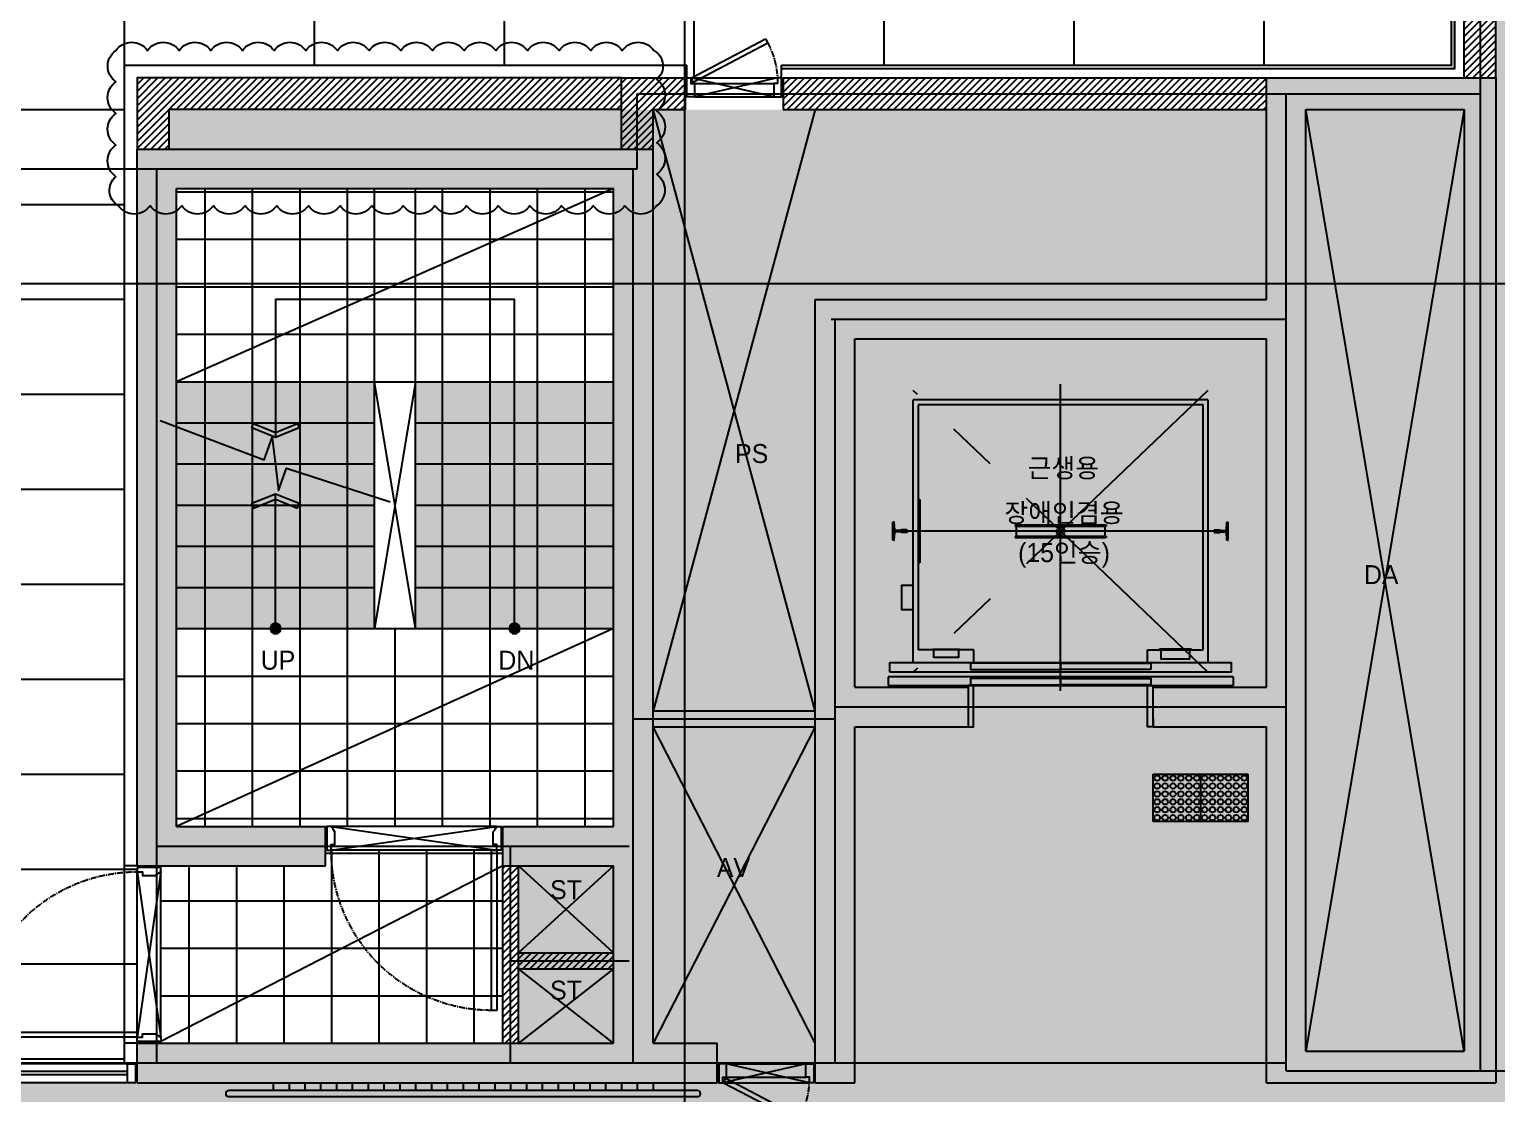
# Model space of a CAD drawing. Header units: millimetres. Extents: x -223175 to 287756, y -120611 to 352956.
# Drawn here: x 144884 to 154155, y 265913 to 272638 of the extents above; entities that cross this region are included whole.
import ezdxf
from ezdxf.enums import TextEntityAlignment as Align

# ---------------------------------------------------------------- set-up
doc = ezdxf.new("R2010")
doc.units = ezdxf.units.MM
doc.header["$LTSCALE"] = 50
for name, pattern in [('CENTER2', [1.125, 0.75, -0.125, 0.125, -0.125]), ('XREF 평면도$0$CEN', [62, 60, -1, 0, -1]), ('XREF 평면도$0$CENTER', [50.8, 31.75, -6.35, 6.35, -6.35]), ('XREF 평면도$0$HIDDEN2', [0.1875, 0.125, -0.0625])]:
    doc.linetypes.add(name, pattern=pattern)
for name, color, linetype in [('A-TEXT-1', 3, 'Continuous'), ('F-FIN', 5, 'Continuous'), ('I-CL-OPEN', 1, 'Continuous'), ('I-F-HAT', 8, 'Continuous'), ('I-F-WALL-조적', 3, 'Continuous'), ('I-FL-DOOR', 4, 'Continuous'), ('I-SOLID(제외영역)', 253, 'Continuous'), ('solid', 251, 'Continuous'), ('TILE', 8, 'Continuous'), ('XREF 평면도$0$00-DOOR', 4, 'Continuous'), ('XREF 평면도$0$A_GE_SYM', 7, 'Continuous'), ('XREF 평면도$0$BLK', 3, 'Continuous'), ('XREF 평면도$0$CEN', 1, 'XREF 평면도$0$CEN'), ('XREF 평면도$0$CENTER', 14, 'XREF 평면도$0$CENTER'), ('XREF 평면도$0$CON', 2, 'Continuous'), ('XREF 평면도$0$DIM', 7, 'Continuous'), ('XREF 평면도$0$DO', 4, 'Continuous'), ('XREF 평면도$0$ELEV', 7, 'Continuous'), ('XREF 평면도$0$F_HAT', 8, 'Continuous'), ('XREF 평면도$0$STAIR', 5, 'Continuous'), ('XREF 평면도$0$WID', 4, 'Continuous'), ('XREF 평면도$0$점자경고블럭', 7, 'Continuous'), ('XREF 평면도$0$점자블럭', 8, 'Continuous'), ('XREF 평면도$0$점자유도블럭', 7, 'Continuous'), ('XREF 평면도$0$타일', 8, 'Continuous'), ('XREF 평면도$0$화단', 7, 'Continuous')]:
    doc.layers.add(name, color=color, linetype=linetype)
doc.layers.add('DEFPOINT', color=98, linetype='Continuous', plot=False)
doc.styles.add('YE-TEXT', font='HY울릉도l.ttf')

# ---------------------------------------------------------------- blocks, each defined once
blk = doc.blocks.new('XREF 평면도$0$A$C4BD30638')
at = {"layer": 'I-CL-OPEN'}
blk.add_lwpolyline([(-50, 0), (-550, 0), (-27, 120), (-573, 120), (-50, 0)], dxfattribs=at)
at = {"layer": 'I-FL-DOOR', "color": 4, "linetype": 'Continuous'}
blk.add_lwpolyline([(-499, 365.8), (-512.8, 339.5), (-40.3, 91.8), (-30, 120)], close=True, dxfattribs=at)
at = {"layer": 'I-FL-DOOR', "color": 1, "linetype": 'CENTER2', "lineweight": -3}
blk.add_arc((-40.3, 91.8), 533.5, 152.33638, 176.97093, dxfattribs=at)
at = {"layer": 'XREF 평면도$0$DO', "color": 5}
for p, q in [((-30, 120), (-573, 120)), ((-50, 85), (-550, 85)), ((-50, 0), (-550, 0))]:
    blk.add_line(p, q, dxfattribs=at)
at = {"layer": 'XREF 평면도$0$DO'}
for points in [[(-550, 0), (-600, 0), (-600, 120), (-573, 120), (-573, 85), (-550, 85)], [(-50, 0), (0, 0), (0, 120), (-27, 120), (-27, 85), (-50, 85)]]:
    blk.add_lwpolyline(points, close=True, dxfattribs=at)
blk = doc.blocks.new('XREF 평면도$0$A$C293E65E8')
at = {"layer": 'I-CL-OPEN'}
blk.add_lwpolyline([(27, -150), (1073, -150), (27, 0), (1073, 0), (27, -150)], dxfattribs=at)
at = {"layer": 'I-FL-DOOR', "color": 4, "linetype": 'Continuous'}
blk.add_lwpolyline([(27, -1162.7), (60.3, -1162.7), (60.3, -150), (27, -150)], close=True, dxfattribs=at)
at = {"layer": 'I-FL-DOOR', "color": 1, "linetype": 'CENTER2', "lineweight": -3}
blk.add_arc((60.3, -150), 1012.7, 270, 0, dxfattribs=at)
at = {"layer": 'XREF 평면도$0$00-DOOR', "color": 5}
for p, q in [((27, 0), (1073, 0)), ((60.3, -150), (1073, -150))]:
    blk.add_line(p, q, dxfattribs=at)
at = {"layer": 'XREF 평면도$0$00-DOOR'}
for points in [[(0, -150), (27, -150), (27, -115), (50, -115), (50, -35), (38.5, -17.5), (27, 0), (0, 0)], [(1100, -150), (1073, -150), (1073, -115), (1050, -115), (1050, -35), (1061.5, -17.5), (1073, 0), (1100, 0)]]:
    blk.add_lwpolyline(points, close=True, dxfattribs=at)
blk = doc.blocks.new('XREF 평면도$0$RAIL18')
at = {"layer": 'XREF 평면도$0$ELEV'}
for p, q in [((-89, -57), (-89, 57)), ((-83.4, 57), (-89, 57)), ((-78.2, 8), (-80.9, 54.6)), ((-78.2, 8), (-74.9, 4.7)), ((-41.2, 4.7), (-74.9, 4.7)), ((-38, 8), (-41.2, 4.7)), ((-1, 8), (-38, 8)), ((0, 7), (-1, 8)), ((0, -7), (0, 7)), ((-83.4, -57), (-89, -57)), ((-80.9, -54.6), (-78.2, -8)), ((-78.2, -8), (-74.9, -4.7)), ((-41.2, -4.7), (-74.9, -4.7)), ((-38, -8), (-41.2, -4.7)), ((-1, -8), (-38, -8)), ((0, -7), (-1, -8))]:
    blk.add_line(p, q, dxfattribs=at)
for centre, start, end in [((-83.4, 54.5), 3.40934, 90), ((-83.4, -54.5), 270, 356.59066)]:
    blk.add_arc(centre, 2.5, start, end, dxfattribs=at)
blk = doc.blocks.new('XREF 평면도$0$Ev-1층')
for p, q in [((912696.3, 222626.1), (912696.3, 220764.1)), ((912727.3, 222595.1), (912727.3, 220795.1))]:
    blk.add_line(p, q)
at = {"layer": 'XREF 평면도$0$ELEV'}
for p, q in [((914356.3, 220615.1), (914356.3, 222775.1)), ((914416.3, 222775.1), (914356.3, 222775.1)), ((914416.3, 222775.1), (914416.3, 220615.1)), ((912696.3, 222626.1), (914356.3, 222626.1)), ((913486.3, 221407.1), (913486.3, 221983.1)), ((913486.3, 221983.1), (913494.3, 221983.1)), ((913494.3, 221407.1), (913494.3, 221983.1)), ((913494.3, 221975.1), (913558.3, 221975.1)), ((913558.3, 221407.1), (913558.3, 221983.1)), ((913558.3, 221983.1), (913566.3, 221983.1)), ((913566.3, 221407.1), (913566.3, 221983.1)), ((913486.3, 221407.1), (913494.3, 221407.1)), ((913494.3, 221415.1), (913558.3, 221415.1)), ((913558.3, 221407.1), (913566.3, 221407.1)), ((914356.3, 220764.1), (912696.3, 220764.1)), ((913326.3, 220806), (913726.3, 220806)), ((913326.3, 220796), (913326.3, 220806)), ((913726.3, 220806), (913726.3, 220796)), ((914416.3, 220615.1), (914356.3, 220615.1))]:
    blk.add_line(p, q, dxfattribs=at)
at = {"layer": 'XREF 평면도$0$ELEV', "color": 7}
for p, q in [((914446.3, 222785.1), (914446.3, 220605.1)), ((914446.3, 222785.1), (914501.3, 222785.1)), ((914501.3, 220605.1), (914501.3, 222785.1)), ((914276.3, 222595.1), (912727.3, 222595.1)), ((914276.3, 222245.1), (914276.3, 222595.1)), ((914356.3, 222245.1), (914276.3, 222245.1)), ((914276.3, 221145.1), (914356.3, 221145.1)), ((914276.3, 221145.1), (914276.3, 220795.1)), ((912727.3, 220795.1), (914276.3, 220795.1)), ((914446.3, 220605.1), (914501.3, 220605.1))]:
    blk.add_line(p, q, dxfattribs=at)
at = {"layer": 'XREF 평면도$0$ELEV', "color": 1}
for p, q in [((913526.3, 222754.1), (913526.3, 220636.1)), ((914535.3, 221695.1), (912596.3, 221695.1))]:
    blk.add_line(p, q, dxfattribs=at)
at = {"layer": 'XREF 평면도$0$ELEV', "color": 11, "linetype": 'XREF 평면도$0$CENTER'}
for p, q in [((914416.3, 222626.1), (912636.3, 220764.1)), ((912636.3, 222626.1), (914416.3, 220764.1))]:
    blk.add_line(p, q, dxfattribs=at)
at = {"layer": 'XREF 평면도$0$ELEV'}
for points in [[(914276.3, 222520.1), (914271.3, 222520.1), (914271.3, 222320.1), (914276.3, 222320.1)], [(914276.3, 222327.6), (914333.3, 222327.5), (914333.3, 222512.5), (914276.3, 222512.6)], [(914276.3, 220890.1), (914271.3, 220890.1), (914271.3, 221055.1), (914276.3, 221055.1)], [(914276.3, 221050.1), (914324.3, 221050.1), (914324.3, 220895.1), (914276.3, 220895.1)]]:
    blk.add_lwpolyline(points, dxfattribs=at)
for points in [[(914400.3, 222265.1), (914400.3, 221696.1), (914360.3, 221696.1), (914360.3, 222265.1)], [(914400.3, 221125.1), (914400.3, 221694.1), (914360.3, 221694.1), (914360.3, 221125.1)], [(913870.1, 220764.1), (913870.1, 220689.1), (914020.1, 220689.1), (914020.1, 220764.1)]]:
    blk.add_lwpolyline(points, close=True, dxfattribs=at)
at = {"layer": 'XREF 평면도$0$ELEV', "color": 7}
for points in [[(914497.3, 222265.1), (914497.3, 221696.1), (914457.3, 221696.1), (914457.3, 222265.1)], [(914497.3, 221125.1), (914497.3, 221694.1), (914457.3, 221694.1), (914457.3, 221125.1)]]:
    blk.add_lwpolyline(points, close=True, dxfattribs=at)
for points in [[(914711.3, 222280.1), (914761.3, 222280.1), (914761.3, 222245.1), (914501.3, 222245.1), (914501.3, 222280.1), (914511.3, 222280.1)], [(914711.3, 221110.1), (914761.3, 221110.1), (914761.3, 221145.1), (914501.3, 221145.1), (914501.3, 221110.1), (914511.3, 221110.1)]]:
    blk.add_lwpolyline(points, dxfattribs=at)
at = {"layer": 'XREF 평면도$0$ELEV', "color": 1, "linetype": 'XREF 평면도$0$HIDDEN2'}
blk.add_circle((913526.3, 221695.1), 25, dxfattribs=at)
at = {"layer": 'XREF 평면도$0$DIM', "xscale": -1, "rotation": 90}
blk.add_blockref('XREF 평면도$0$RAIL18', (913526.3, 222665.1), dxfattribs=at)
at = {"layer": 'XREF 평면도$0$DIM', "rotation": 90.00000000000001}
blk.add_blockref('XREF 평면도$0$RAIL18', (913526.3, 220725.1), dxfattribs=at)
blk = doc.blocks.new('XREF 평면도$0$A$C19973816')
at = {"layer": 'XREF 평면도$0$점자경고블럭', "color": 12}
for p, q in [((0, 300), (0, 0)), ((0, 300), (300, 300)), ((300, 300), (300, 0)), ((300, 0), (0, 0))]:
    blk.add_line(p, q, dxfattribs=at)
at = {"layer": 'XREF 평면도$0$점자경고블럭', "color": 253}
for centre in [(25, 275), (75, 275), (125, 275), (175, 275), (225, 275), (275, 275), (25, 225), (25, 175), (75, 225), (75, 175), (125, 225), (125, 175), (175, 225), (175, 175), (225, 225), (225, 175), (275, 225), (275, 175), (25, 125), (75, 125), (125, 125), (175, 125), (225, 125), (275, 125), (25, 75), (25, 25), (75, 75), (75, 25), (125, 75), (125, 25), (175, 75), (175, 25), (225, 75), (225, 25), (275, 75), (275, 25)]:
    blk.add_circle(centre, 17.5, dxfattribs=at)
blk = doc.blocks.new('XREF 평면도$0$장애인점자블럭')
at = {"layer": 'XREF 평면도$0$점자유도블럭', "xscale": -1, "rotation": 180}
blk.add_blockref('XREF 평면도$0$A$C19973816', (0, 0), dxfattribs=at)
blk = doc.blocks.new('지상1층 계단2')
at = {"layer": 'XREF 평면도$0$A_GE_SYM'}
for points in [[(146439.9, 268885, 1), (146439.9, 268818.4, 1)], [(147949.9, 268885, -1), (147949.9, 268818.4, -1)]]:
    blk.add_hatch(color=7, dxfattribs=at).paths.add_polyline_path(points)
at = {"color": 7}
for p, q in [((147064.9, 268851.7), (147064.9, 271631.7)), ((147324.9, 268851.7), (147324.9, 271631.7)), ((145814.9, 270411.7), (148574.9, 270411.7)), ((145814.9, 270151.7), (147064.9, 270151.7)), ((147324.9, 270151.7), (148574.9, 270151.7)), ((145814.9, 269891.7), (147064.9, 269891.7)), ((147324.9, 269891.7), (148574.9, 269891.7)), ((146439.9, 268851.7), (146439.9, 269701.3)), ((145814.9, 269631.7), (147064.9, 269631.7)), ((147324.9, 269631.7), (148574.9, 269631.7)), ((145814.9, 269371.7), (147064.9, 269371.7)), ((147324.9, 269371.7), (148574.9, 269371.7)), ((145814.9, 269111.7), (147064.9, 269111.7)), ((147324.9, 269111.7), (148574.9, 269111.7)), ((145814.9, 268851.7), (148574.9, 268851.7))]:
    blk.add_line(p, q, dxfattribs=at)
blk.add_lwpolyline([(147949.9, 268851.7), (147949.9, 270931.7), (146439.9, 270931.7), (146439.9, 270059.4)], dxfattribs=at)
at = {"layer": 'XREF 평면도$0$A_GE_SYM', "color": 7}
blk.add_lwpolyline([(145709.9, 270166.4), (146368.1, 269917.3), (146419.4, 270058.3), (146457.8, 269725.1), (146509.1, 269866), (147164.9, 269651.9)], dxfattribs=at)
for points in [[(146578.8, 270147.2), (146589.9, 270119.4), (146439.9, 270059.4), (146289.9, 270119.4), (146301.1, 270147.2), (146439.9, 270091.7), (146578.8, 270147.2)], [(146578.8, 269613.5), (146589.9, 269641.3), (146439.9, 269701.3), (146289.9, 269641.3), (146301.1, 269613.5), (146439.9, 269669), (146578.8, 269613.5)]]:
    blk.add_lwpolyline(points, close=True, dxfattribs=at)
for centre, start, end in [((146439.9, 268851.7), 90, 270), ((146439.9, 268851.7), 270, 90), ((147949.9, 268851.7), 90, 270), ((147949.9, 268851.7), 270, 90)]:
    blk.add_arc(centre, 33.3, start, end, dxfattribs=at)
at = {"layer": 'XREF 평면도$0$CEN', "color": 1, "ltscale": 100}
for p, q in [((147324.9, 270411.7), (147064.9, 268851.7)), ((147324.9, 268851.7), (147064.9, 270411.7))]:
    blk.add_line(p, q, dxfattribs=at)
at = {"layer": 'A-TEXT-1', "style": 'YE-TEXT'}
for s, p in [('UP', (146564.6, 268592)), ('DN', (148074.6, 268592))]:
    blk.add_text(s, height=120, dxfattribs=at).set_placement(p, align=Align.RIGHT)

msp = doc.modelspace()

# ---------------------------------------------------------------- hatches: boundary and pattern name
at = {"layer": 'F-FIN'}
h = msp.add_hatch(dxfattribs=at)
h.set_pattern_fill('ANSI36', color=8, scale=60, angle=270)
h.set_pattern_definition([(315, (0, 0), (14.58407736, -3.97747564), [18.75, -3.75, 0, -3.75])])
h.paths.add_polyline_path([(153889.9138, 272391.6924), (153889.9138, 274091.6924), (153869.9138, 274091.6924), (153869.9138, 272391.6924)])
at = {"layer": 'I-F-HAT'}
h = msp.add_hatch(dxfattribs=at)
h.set_pattern_fill('NET300-600', color=252, scale=2)
h.set_pattern_definition([(0, (145484.9, 275131.7), (0, 600), []), (90, (145484.9, 275131.7), (-1200, 7e-14), [])])
h.paths.add_polyline_path([(143604.9138, 284361.6924), (145494.9138, 284361.6924), (145494.9138, 284231.6924), (145564.9138, 284231.6924), (145564.9138, 283111.6924), (145484.9138, 283111.6924), (145484.9138, 277781.6924), (153869.9138, 277781.6924), (153869.9138, 276171.6924), (153859.9138, 276171.6924), (153859.9138, 276091.6924), (153979.9138, 276091.6924), (153979.9138, 276101.6924), (163624.9138, 276101.6924), (163624.9138, 274161.6924), (153979.9138, 274161.6924), (153979.9138, 274171.6924), (153859.9138, 274171.6924), (153859.9138, 274091.6924), (153869.9138, 274091.6924), (153869.9138, 272411.6924), (149647.4138, 272411.6924), (149647.4138, 272331.6924), (149027.4138, 272331.6924), (149027.4138, 272411.6924), (145484.9138, 272411.6924), (145484.9138, 267351.6924), (145564.9138, 267351.6924), (145564.9138, 266231.6924), (145484.9138, 266231.6924), (145484.9138, 266101.6924), (143604.9138, 266101.6924), (143604.9138, 266946.6924), (143614.9138, 266946.6924), (143614.9138, 266981.6924), (143264.9138, 266981.6924), (143264.9138, 268081.6924), (143614.9138, 268081.6924), (143614.9138, 268116.6924), (143604.9138, 268116.6924), (143604.9138, 269746.6924), (143614.9138, 269746.6924), (143614.9138, 269781.6924), (143264.9138, 269781.6924), (143264.9138, 270881.6924), (143614.9138, 270881.6924), (143614.9138, 270916.6924), (143604.9138, 270916.6924), (143604.9138, 271961.6924), (140624.9138, 271961.6924), (140624.9138, 272921.6924), (143604.9138, 272921.6924), (143604.9138, 274756.6924), (143614.9138, 274756.6924), (143614.9138, 274776.6924), (143214.9138, 274776.6924), (143214.9138, 274756.6924), (143294.9138, 274756.6924), (143294.9138, 273831.6924), (141304.9138, 273831.6924), (141304.9138, 277951.6924), (143294.9138, 277951.6924), (143294.9138, 277036.6924), (143214.9138, 277036.6924), (143214.9138, 277016.6924), (143614.9138, 277016.6924), (143614.9138, 277036.6924), (143604.9138, 277036.6924), (143604.9138, 279396.6924), (143614.9138, 279396.6924), (143614.9138, 279431.6924), (143264.9138, 279431.6924), (143264.9138, 280531.6924), (143614.9138, 280531.6924), (143614.9138, 280566.6924), (143604.9138, 280566.6924), (143604.9138, 281896.6924), (143614.9138, 281896.6924), (143614.9138, 281931.6924), (143264.9138, 281931.6924), (143264.9138, 283031.6924), (143614.9138, 283031.6924), (143614.9138, 283066.6924), (143604.9138, 283066.6924)])
at = {"layer": 'I-SOLID(제외영역)', "ltscale": 0.5}
h = msp.add_hatch(color=253, dxfattribs=at)
h.dxf.hatch_style = 1
h.paths.add_polyline_path([(107817.9932, 312724.6809), (107817.9932, 244617.0602), (184614.5896, 244617.0602), (184614.5896, 312724.6809)])
h.paths.add_polyline_path([(143274.9138, 271631.6924), (140474.9138, 271631.6924), (140474.9138, 278831.6924), (143274.9138, 278831.6924), (143274.9138, 284356.6924), (147974.9138, 284356.6924), (147974.9138, 283111.6924), (148824.9138, 283111.6924), (148824.9138, 278581.6924), (146104.9138, 278581.6924), (146104.9138, 278331.6924), (154149.9138, 278331.6924), (154149.9138, 276381.6924), (166174.9138, 276381.6924), (166174.9138, 273881.6924), (154149.9138, 273881.6924), (154149.9138, 272131.6924), (145764.9138, 272131.6924), (145764.9138, 271881.6924), (148624.9138, 271881.6924), (148574.9138, 271756.6924), (148574.9138, 267351.6924), (147974.9138, 267351.6924), (147974.9138, 266231.6924), (145564.9138, 266231.6924), (145564.9138, 265981.6924), (143274.9138, 265981.6924), (143274.9138, 266231.6924)], flags=16)
h.paths.add_polyline_path([(132374.9138, 271631.6924), (137044.9138, 271631.6924), (137044.9138, 270991.6924), (137274.9138, 270991.6924), (137274.9138, 269231.6924), (138074.9138, 269231.6924), (138074.9138, 265981.6924), (133724.9138, 265981.6924), (133724.9138, 269031.6924), (132374.9138, 269031.6924)], flags=16)
at = {"layer": 'solid', "ltscale": 0.05}
h = msp.add_hatch(color=256, dxfattribs=at)
h.dxf.hatch_style = 1
h.paths.add_polyline_path([(132574.9138, 271881.6924), (132574.9138, 270581.6924), (131774.9138, 270581.6924), (131774.9138, 271881.6924)])
h.paths.add_polyline_path([(132574.9138, 271631.6924), (132574.9138, 271881.6924), (138724.9138, 271881.6924), (138974.9138, 271881.6924), (138974.9138, 265981.6924), (138074.9138, 265981.6924), (138074.9138, 271631.6924)])
h.paths.add_polyline_path([(149849.9138, 265981.6924), (149849.9138, 270931.6924), (152699.9138, 270931.6924), (152699.9138, 272331.6924), (154149.9138, 272331.6924), (154149.9138, 265981.6924), (152699.9138, 265981.6924), (152699.9138, 270681.6924), (150099.9138, 270681.6924), (150099.9138, 268481.6924), (150814.9138, 268481.6924), (150814.9138, 268231.6924), (150099.9138, 268231.6924), (150099.9138, 265981.6924)])
h.paths.add_polyline_path([(145564.9138, 266231.6924), (145564.9138, 265981.6924), (149229.9138, 265981.6924), (149229.9138, 266231.6924), (148824.9138, 266231.6924), (148824.9138, 271881.6924), (145564.9138, 271881.6924), (145564.9138, 267351.6924), (146754.9138, 267351.6924), (146754.9138, 267601.6924), (145814.9138, 267601.6924), (145814.9138, 271631.6924), (148574.9138, 271631.6924), (148574.9138, 267601.6924), (147874.9138, 267601.6924), (147874.9138, 267351.6924), (148574.9138, 267351.6924), (148574.9138, 266231.6924)])
h.paths.add_polyline_path([(153949.9138, 276381.6924), (166174.9138, 276381.6924), (166174.9138, 276131.6924), (153949.9138, 276131.6924)])
h.paths.add_polyline_path([(166174.9138, 274131.6924), (153949.9138, 274131.6924), (153949.9138, 273881.6924), (166174.9138, 273881.6924)])
h.paths.add_polyline_path([(141074.9138, 271881.6924), (140474.9138, 271881.6924), (140474.9138, 270981.6924), (141074.9138, 270981.6924)])
h.paths.add_polyline_path([(141074.9138, 271881.6924), (143524.9138, 271881.6924), (143524.9138, 270916.6924), (143274.9138, 270916.6924), (143274.9138, 271631.6924), (141074.9138, 271631.6924), (141074.9138, 271881.6924)])
h.paths.add_polyline_path([(145564.9138, 284481.6924), (149027.4138, 284481.6924), (149027.4138, 284231.6924), (148824.9138, 284231.6924), (148824.9138, 278331.6924), (153949.9138, 278331.6924), (153949.9138, 279531.6924), (149849.9138, 279531.6924), (149849.9138, 284231.6924), (149647.4138, 284231.6924), (149647.4138, 284481.6924), (150099.9138, 284481.6924), (150099.9138, 282231.6924), (150814.9138, 282231.6924), (150814.9138, 281981.6924), (150099.9138, 281981.6924), (150099.9138, 279781.6924), (152699.9138, 279781.6924), (152699.9138, 281981.6924), (151984.9138, 281981.6924), (151984.9138, 282231.6924), (152699.9138, 282231.6924), (152699.9138, 283061.6924), (152949.9138, 283061.6924), (152949.9138, 279781.6924), (153949.9138, 279781.6924), (153949.9138, 284281.6924), (152699.9138, 284281.6924), (152699.9138, 284481.6924), (154149.9138, 284481.6924), (154149.9138, 278131.6924), (148574.9138, 278131.6924), (148574.9138, 278581.6924), (145564.9138, 278581.6924), (145564.9138, 283111.6924), (146754.9138, 283111.6924), (146754.9138, 282861.6924), (145814.9138, 282861.6924), (145814.9138, 278831.6924), (148574.9138, 278831.6924), (148574.9138, 282861.6924), (147874.9138, 282861.6924), (147874.9138, 283111.6924), (148574.9138, 283111.6924), (148574.9138, 284231.6924), (145564.9138, 284231.6924)])
h.paths.add_polyline_path([(141074.9138, 270981.6924), (141074.9138, 266231.6924), (143274.9138, 266231.6924), (143274.9138, 266946.6924), (143524.9138, 266946.6924), (143524.9138, 265981.6924), (140824.9138, 265981.6924), (140824.9138, 270981.6924)])
h.paths.add_polyline_path([(141074.9138, 278581.6924), (141074.9138, 278831.6924), (143274.9138, 278831.6924), (143274.9138, 279396.6924), (143524.9138, 279396.6924), (143524.9138, 277921.6924), (143324.9138, 277921.6924), (143324.9138, 278581.6924), (140674.9138, 278581.6924), (140674.9138, 273201.6924), (143324.9138, 273201.6924), (143324.9138, 273804.4424), (143524.9138, 273804.4424), (143524.9138, 273001.6924), (140474.9138, 273001.6924), (140474.9138, 278581.6924)])
h.paths.add_polyline_path([(143524.9138, 269746.6924), (143274.9138, 269746.6924), (143274.9138, 268116.6924), (143524.9138, 268116.6924)])
h.paths.add_polyline_path([(143524.9138, 281896.6924), (143274.9138, 281896.6924), (143274.9138, 280566.6924), (143524.9138, 280566.6924)])
h.paths.add_polyline_path([(140824.9138, 284481.6924), (141074.9138, 284481.6924), (141074.9138, 283881.6924), (143274.9138, 283881.6924), (143274.9138, 284481.6924), (143524.9138, 284481.6924), (143524.9138, 283066.6924), (143274.9138, 283066.6924), (143274.9138, 283631.6924), (141074.9138, 283631.6924), (141074.9138, 279481.6924), (140824.9138, 279481.6924)])
h.paths.add_polyline_path([(138974.9138, 284481.6924), (138724.9138, 284481.6924), (138724.9138, 271881.6924), (138974.9138, 271881.6924)])
h.paths.add_polyline_path([(141074.9138, 279481.6924), (140474.9138, 279481.6924), (140474.9138, 278581.6924), (141074.9138, 278581.6924)])
h.paths.add_polyline_path([(153949.9138, 272131.6924), (152949.9138, 272131.6924), (152949.9138, 266181.6924), (153949.9138, 266181.6924)], flags=16)
h.paths.add_polyline_path([(138774.9138, 271631.6924), (138274.9138, 271631.6924), (138274.9138, 266181.6924), (138774.9138, 266181.6924)], flags=16)
h = msp.add_hatch(dxfattribs=at)
h.set_pattern_fill('ANSI31', color=256, scale=10)
h.set_pattern_definition([(45, (-830368.875, 110505.83), (-22.4506403, 22.4506403), [])])
h.paths.add_polyline_path([(132374.9138, 270581.6924), (132574.9138, 270581.6924), (132574.9138, 270471.6924), (133174.9138, 270471.6924), (133174.9138, 270381.6924), (132574.9138, 270381.6924), (132574.9138, 265981.6924), (132374.9138, 265981.6924)])
h.paths.add_polyline_path([(133724.9138, 267711.6924), (133924.9138, 267711.6924), (133924.9138, 266181.6924), (138074.9138, 266181.6924), (138074.9138, 265981.6924), (133724.9138, 265981.6924)])
h.paths.add_polyline_path([(137274.9138, 270991.6924), (137274.9138, 269231.6924), (138074.9138, 269231.6924), (138074.9138, 269031.6924), (133924.9138, 269031.6924), (133924.9138, 268731.6924), (133724.9138, 268731.6924), (133724.9138, 269231.6924), (137074.9138, 269231.6924), (137074.9138, 270991.6924)])
h.paths.add_polyline_path([(148574.9138, 278331.6924), (146104.9138, 278331.6924), (146104.9138, 278581.6924), (145904.9138, 278581.6924), (145904.9138, 278131.6924), (148574.9138, 278131.6924)])
h.paths.add_polyline_path([(154149.9138, 278131.6924), (153949.9138, 278131.6924), (153949.9138, 276381.6924), (154149.9138, 276381.6924)])
h.paths.add_polyline_path([(152699.9138, 272331.6924), (149647.4138, 272331.6924), (149647.4138, 272131.6924), (152699.9138, 272131.6924)])
h.paths.add_polyline_path([(148624.9138, 272131.6924), (148624.9138, 272331.6924), (145564.9138, 272331.6924), (145564.9138, 271881.6924), (145764.9138, 271881.6924), (145764.9138, 272131.6924)])
h.paths.add_polyline_path([(154149.9138, 273881.6924), (153949.9138, 273881.6924), (153949.9138, 272331.6924), (154149.9138, 272331.6924)])
h.paths.add_polyline_path([(149024.9138, 272131.6924), (149024.9138, 272331.6924), (148624.9138, 272331.6924), (148624.9138, 271881.6924), (148824.9138, 271881.6924), (148824.9138, 272131.6924)])
h.paths.add_polyline_path([(143524.9138, 277921.6924), (143324.9138, 277921.6924), (143324.9138, 277056.6924), (143524.9138, 277056.6924)])
h.paths.add_polyline_path([(143524.9138, 274736.6924), (143324.9138, 274736.6924), (143324.9138, 273804.4424), (143524.9138, 273804.4424)])
h = msp.add_hatch(dxfattribs=at)
h.set_pattern_fill('ANSI31', color=256, scale=10)
h.set_pattern_definition([(45, (-830368.875, 93545.83), (-22.4506403, 22.4506403), [])])
h.paths.add_polyline_path([(147974.9138, 266231.6924), (147974.9138, 266801.6924), (147974.9138, 267351.6924), (147874.9138, 267351.6924), (147874.9138, 266231.6924)])
h.paths.add_polyline_path([(148574.9138, 266701.6924), (148574.9138, 266801.6924), (147974.9138, 266801.6924), (147974.9138, 266701.6924)])
at = {"layer": 'TILE'}
h = msp.add_hatch(dxfattribs=at)
h.set_pattern_fill('_USER', color=256, scale=300, style=0, double=1, pattern_type=0)
h.set_pattern_definition([(0, (147194.9, 270411.7), (0, 300), []), (90, (147194.9, 270411.7), (-300, 2e-14), [])])
h.paths.add_polyline_path([(147064.9138, 270411.6924), (147064.9138, 271631.6924), (145814.9138, 271631.6924), (145814.9138, 270411.6924)])
h.paths.add_polyline_path([(148574.9138, 270411.6924), (148574.9138, 271631.6924), (147324.9138, 271631.6924), (147324.9138, 270411.6924)])
h = msp.add_hatch(dxfattribs=at)
h.set_pattern_fill('_USER', color=8, scale=300, style=0, pattern_type=0)
h.set_pattern_definition([(0, (147064.9, 270411.7), (0, 300), [])])
h.paths.add_polyline_path([(147324.9138, 270411.6924), (147324.9138, 271631.6924), (147064.9138, 271631.6924), (147064.9138, 270411.6924)])
h = msp.add_hatch(dxfattribs=at)
h.set_pattern_fill('_USER', color=256, scale=300, angle=90, style=0, pattern_type=0)
h.set_pattern_definition([(90, (147194.9, 268591.7), (-300, 2e-14), [])])
h.paths.add_polyline_path([(147064.9138, 270411.6924), (145814.9138, 270411.6924), (145814.9138, 268851.6924), (147064.9138, 268851.6924)])
h.paths.add_polyline_path([(148574.9138, 268851.6924), (148574.9138, 270411.6924), (147324.9138, 270411.6924), (147324.9138, 268851.6924)])
h = msp.add_hatch(dxfattribs=at)
h.set_pattern_fill('DOTS', color=256, scale=500, angle=270, style=0)
h.set_pattern_definition([(270, (151383.93, 268206.286), (31.25, -15.625), [0, -31.25])])
h.paths.add_polyline_path([(147064.9138, 270411.6924), (145814.9138, 270411.6924), (145814.9138, 268851.6924), (147064.9138, 268851.6924)])
h.paths.add_polyline_path([(148574.9138, 268851.6924), (148574.9138, 270411.6924), (147324.9138, 270411.6924), (147324.9138, 268851.6924)])
h = msp.add_hatch(dxfattribs=at)
h.set_pattern_fill('_USER', color=256, scale=300, style=0, double=1, pattern_type=0)
h.set_pattern_definition([(0, (147194.9, 268851.7), (0, 300), []), (90, (147194.9, 268851.7), (-300, 2e-14), [])])
h.paths.add_polyline_path([(145814.9138, 267601.6924), (148574.9138, 267601.6924), (148574.9138, 268851.6924), (147324.9138, 268851.6924), (147064.9138, 268851.6924), (145814.9138, 268851.6924)])
h = msp.add_hatch(dxfattribs=at)
h.set_pattern_fill('_USER', color=256, scale=300, style=0, double=1, pattern_type=0)
h.set_pattern_definition([(0, (146794.9, 266231.7), (0, 300), []), (90, (146794.9, 266231.7), (-300, 2e-14), [])])
h.paths.add_polyline_path([(145714.9138, 266231.6924), (147874.9138, 266231.6924), (147874.9138, 267351.6924), (147874.9138, 267451.6924), (146754.9138, 267451.6924), (146754.9138, 267351.6924), (145714.9138, 267351.6924)])
at = {"layer": 'XREF 평면도$0$F_HAT', "ltscale": 10}
h = msp.add_hatch(dxfattribs=at)
h.set_pattern_fill('EARTH', color=256, scale=200, style=0)
h.set_pattern_definition([(0, (-162118.8, 210702.1), (1270, 1270), [1270, -1270]), (0, (-162118.8, 211178.4), (1270, 1270), [1270, -1270]), (0, (-162118.8, 211654.6), (1270, 1270), [1270, -1270]), (90, (-161960.1, 211813.4), (-1270, 1270), [1270, -1270]), (90, (-161483.8, 211813.4), (-1270, 1270), [1270, -1270]), (90, (-161007.6, 211813.4), (-1270, 1270), [1270, -1270])])
edge = h.paths.add_edge_path()
edge.add_arc((122303.7168, 296707.3663), 6000, 90, 180, ccw=False)
edge.add_line((122303.7168, 302707.3663), (165827.6734, 302707.3663))
edge.add_arc((165827.6734, 296707.3663), 6000, 7.60009137, 90, ccw=False)
edge.add_line((171774.9654, 297500.9141), (172788.1157, 290234.6073))
edge.add_line((172788.1157, 290234.6073), (178227.6237, 258587.7343))
edge.add_line((178227.6237, 258587.7343), (179127.1938, 254142.4001))
edge.add_arc((169203.4195, 252731.001), 10023.6392, 270.05453158, 8.09454977, ccw=False)
edge.add_line((169212.9595, 242707.3663), (169212.9595, 242607.3663))
edge.add_line((169212.9595, 242607.3663), (122303.7168, 242607.3663))
edge.add_line((122303.7168, 247707.3663), (122303.7168, 242707.3663))
edge.add_arc((122303.7168, 248707.3663), 6000, 180, 270, ccw=False)
edge.add_line((116303.7168, 248707.3663), (116309.7336, 266200.3281))
edge.add_arc((122288.1993, 266344.9108), 5980.2137, 125.6384541, 181.385366, ccw=False)
edge.add_line((118803.7168, 271205.0896), (118803.7168, 254450.007))
edge.add_line((118803.7168, 254450.007), (123023.5841, 250204.7065))
edge.add_line((123023.5841, 250204.7065), (171064.5974, 250204.7065))
edge.add_line((171064.5974, 250204.7065), (176114.5896, 256405.3162))
edge.add_line((176114.5896, 256405.3162), (169292.7739, 297201.4016))
edge.add_line((169292.7739, 297201.4016), (165913.8508, 300207.3663))
edge.add_line((165913.8508, 300207.3663), (123023.5841, 300226.1632))
edge.add_line((123023.5841, 300226.1632), (118808.5174, 295969.5262))
edge.add_line((118808.5174, 295969.5262), (118803.7168, 279258.2952))
edge.add_arc((122339.6839, 284163.5339), 6046.8529, 183.43849468, 234.21385338, ccw=False)
edge.add_line((116303.7168, 283800.8616), (116303.7168, 296707.3663))

# ---------------------------------------------------------------- linework, layer by layer
for p, q in [((146424.9138, 265981.6924), (146424.9138, 265931.6924)), ((148824.9138, 265981.6924), (148824.9138, 265931.6924))]:
    msp.add_line(p, q)
at = {"layer": 'DEFPOINT'}
for p, q in [((148574.9138, 271631.6924), (145814.9138, 270411.6924)), ((148574.9138, 268851.6924), (145814.9138, 267601.6924)), ((147874.9138, 267351.6924), (145714.9138, 266241.6924))]:
    msp.add_line(p, q, dxfattribs=at)
msp.add_lwpolyline([(145430.8608, 272504.4894, -0.5206), (145630.8608, 272504.4894, -0.5206), (145830.8608, 272504.4894, -0.5206), (146030.8608, 272504.4894, -0.5206), (146230.8608, 272504.4894, -0.5206), (146430.8608, 272504.4894, -0.5206), (146630.8608, 272504.4894, -0.5206), (146830.8608, 272504.4894, -0.5206), (147030.8608, 272504.4894, -0.5206), (147230.8608, 272504.4894, -0.5206), (147430.8608, 272504.4894, -0.5206), (147630.8608, 272504.4894, -0.5206), (147830.8608, 272504.4894, -0.5206), (148030.8608, 272504.4894, -0.5206), (148230.8608, 272504.4894, -0.5206), (148430.8608, 272504.4894, -0.5206), (148630.8608, 272504.4894, -0.5206), (148830.8608, 272504.4894, -0.5206), (148848.5289, 272322.1574, -0.5206), (148848.5289, 272122.1574, -0.5206), (148848.5289, 271922.1574, -0.5206), (148848.5289, 271722.1574, -0.5206), (148847.1943, 271523.4921, -0.5206), (148647.1943, 271523.4921, -0.5206), (148447.1943, 271523.4921, -0.5206), (148247.1943, 271523.4921, -0.5206), (148047.1943, 271523.4921, -0.5206), (147847.1943, 271523.4921, -0.5206), (147647.1943, 271523.4921, -0.5206), (147447.1943, 271523.4921, -0.5206), (147247.1943, 271523.4921, -0.5206), (147047.1943, 271523.4921, -0.5206), (146847.1943, 271523.4921, -0.5206), (146647.1943, 271523.4921, -0.5206), (146447.1943, 271523.4921, -0.5206), (146247.1943, 271523.4921, -0.5206), (146047.1943, 271523.4921, -0.5206), (145847.1943, 271523.4921, -0.5206), (145647.1943, 271523.4921, -0.5206), (145447.1943, 271523.4921, -0.5206), (145430.8608, 271707.1586, -0.5206), (145430.8608, 271907.1586, -0.5206), (145430.8608, 272107.1586, -0.5206), (145430.8608, 272307.1586, -0.5206), (145430.8608, 272504.4894, -0.5206)], format="xyb", close=True, dxfattribs=at)
at = {"layer": 'F-FIN'}
for p, q in [((149037.4138, 272331.6924), (149037.4138, 272411.6924)), ((149637.4138, 272331.6924), (149637.4138, 272411.6924)), ((145564.9138, 267351.6924), (145484.9138, 267351.6924)), ((145564.9138, 266231.6924), (145484.9138, 266231.6924))]:
    msp.add_line(p, q, dxfattribs=at)
for points in [[(149637.4138, 272411.6924), (153869.9138, 272411.6924), (153869.9138, 274091.6924)], [(149637.4138, 272391.6924), (153889.9138, 272391.6924), (153889.9138, 274091.6924)], [(145484.9138, 267351.6924), (145484.9138, 272411.6924), (149037.4138, 272411.6924)], [(145484.9138, 266106.6924), (145484.9138, 266231.6924)]]:
    msp.add_lwpolyline(points, dxfattribs=at)
at = {"layer": 'I-F-HAT', "color": 252}
msp.add_line((145484.9138, 272411.6924), (145484.9138, 277781.6924), dxfattribs=at)
at = {"layer": 'I-F-WALL-조적'}
for points in [[(148624.9138, 272331.6924), (145564.9138, 272331.6924), (145564.9138, 271881.6924)], [(148624.9138, 272131.6924), (145764.9138, 272131.6924), (145764.9138, 271881.6924)]]:
    msp.add_lwpolyline(points, dxfattribs=at)
at = {"layer": 'XREF 평면도$0$BLK', "ltscale": 3}
for p, q in [((153949.9138, 272331.6924), (153949.9138, 273881.6924)), ((154149.9138, 272331.6924), (154149.9138, 273881.6924)), ((148624.9138, 272331.6924), (149027.4138, 272331.6924)), ((148624.9138, 271881.6924), (148624.9138, 272331.6924)), ((149027.4138, 272331.6924), (149027.4138, 272131.6924)), ((149647.4138, 272331.6924), (154049.9138, 272331.6924)), ((149647.4138, 272331.6924), (149647.4138, 272131.6924)), ((148824.9138, 272131.6924), (149027.4138, 272131.6924)), ((148824.9138, 271881.6924), (148824.9138, 272131.6924)), ((149647.4138, 272131.6924), (152699.9138, 272131.6924)), ((148824.9138, 268331.6928), (149849.9138, 268331.6928)), ((148824.9138, 268231.6928), (149849.9138, 268231.6928)), ((147874.9138, 266231.6924), (147874.9138, 267351.6924)), ((147974.9138, 266231.6924), (147974.9138, 267351.6924)), ((147974.9138, 266801.6924), (148574.9138, 266801.6924)), ((147974.9138, 266701.6924), (148574.9138, 266701.6924))]:
    msp.add_line(p, q, dxfattribs=at)
at = {"layer": 'XREF 평면도$0$CEN', "color": 1, "ltscale": 300}
for p, q in [((149024.9138, 244704.7065), (149024.9138, 305726.1632)), ((149024.9138, 244704.7065), (149024.9138, 305726.1632)), ((113279.1227, 271031.6924), (181614.5896, 271031.6924)), ((113279.1227, 271031.6924), (181614.5896, 271031.6924))]:
    msp.add_line(p, q, dxfattribs=at)
at = {"layer": 'XREF 평면도$0$CEN', "color": 1, "ltscale": 100}
for p, q in [((149849.9138, 268331.6928), (148824.9138, 272131.6924)), ((149849.9138, 272131.6924), (148824.9138, 268331.6928)), ((153949.9138, 272131.6924), (152949.9138, 266181.6924)), ((153949.9138, 266181.6924), (152949.9138, 272131.6924)), ((149849.9138, 268231.6928), (148824.9138, 266231.6924)), ((149849.9138, 266231.6924), (148824.9138, 268231.6928)), ((148574.9138, 266801.6924), (147974.9138, 267351.6924)), ((148574.9138, 267351.6924), (147974.9138, 266801.6924)), ((148574.9138, 266231.6924), (147974.9138, 266701.6924)), ((148574.9138, 266701.6924), (147974.9138, 266231.6924))]:
    msp.add_line(p, q, dxfattribs=at)
at = {"layer": 'XREF 평면도$0$CENTER', "linetype": 'Continuous'}
for p, q in [((154049.9138, 274006.6924), (154049.9138, 266056.6924)), ((148724.9138, 272231.6924), (154049.9138, 272231.6924)), ((148724.9138, 271756.6924), (148724.9138, 272231.6924)), ((152824.9138, 266056.6924), (152824.9138, 272231.6924)), ((123549.9138, 271756.6924), (148724.9138, 271756.6924)), ((145689.9138, 266106.6924), (145689.9138, 271756.6924)), ((148699.9138, 266106.6924), (148699.9138, 271756.6924)), ((149949.9138, 270806.6924), (152824.9138, 270806.6924)), ((149974.9138, 266106.6924), (149974.9138, 270806.6924)), ((149974.9138, 268356.6924), (152824.9138, 268356.6924)), ((148699.9138, 268281.6928), (149974.9138, 268281.6928)), ((145689.9138, 267476.6924), (148674.9138, 267476.6924)), ((147924.9138, 266106.6924), (147924.9138, 267476.6924)), ((147924.9138, 266751.6924), (148674.9138, 266751.6924)), ((138849.9138, 266106.6924), (152824.9138, 266106.6924)), ((152824.9138, 266056.6924), (166099.9138, 266056.6924))]:
    msp.add_line(p, q, dxfattribs=at)
at = {"layer": 'XREF 평면도$0$CON'}
for p, q in [((152699.9138, 270931.6924), (152699.9138, 272331.6924)), ((152699.9138, 272331.6924), (154149.9138, 272331.6924)), ((154149.9138, 272331.6924), (154149.9138, 265981.6924)), ((152949.9138, 266181.6924), (152949.9138, 272131.6924)), ((152949.9138, 272131.6924), (153949.9138, 272131.6924)), ((153949.9138, 272131.6924), (153949.9138, 266181.6924)), ((145564.9138, 271881.6924), (148824.9138, 271881.6924)), ((145564.9138, 267351.6924), (145564.9138, 271881.6924)), ((148824.9138, 266231.6924), (148824.9138, 271881.6924)), ((145814.9138, 271631.6924), (148574.9138, 271631.6924)), ((145814.9138, 267601.6924), (145814.9138, 271631.6924)), ((148574.9138, 267601.6924), (148574.9138, 271631.6924)), ((149849.9138, 270931.6924), (152699.9138, 270931.6924)), ((149849.9138, 265981.6924), (149849.9138, 270931.6924)), ((150099.9138, 270681.6924), (152699.9138, 270681.6924)), ((150099.9138, 268481.6924), (150099.9138, 270681.6924)), ((152699.9138, 268481.6924), (152699.9138, 270681.6924)), ((150099.9138, 268481.6924), (150814.9138, 268481.6924)), ((150814.9138, 268481.6924), (150814.9138, 268231.6924)), ((151984.9138, 268481.6924), (152699.9138, 268481.6924)), ((151984.9138, 268231.6924), (151984.9138, 268481.6924)), ((150099.9138, 268231.6924), (150814.9138, 268231.6924)), ((150099.9138, 265981.6924), (150099.9138, 268231.6924)), ((151984.9138, 268231.6924), (152699.9138, 268231.6924)), ((152699.9138, 265981.6924), (152699.9138, 268231.6924)), ((145814.9138, 267601.6924), (146754.9138, 267601.6924)), ((146754.9138, 267351.6924), (146754.9138, 267601.6924)), ((147874.9138, 267601.6924), (148574.9138, 267601.6924)), ((147874.9138, 267351.6924), (147874.9138, 267601.6924)), ((145564.9138, 267351.6924), (146754.9138, 267351.6924)), ((147874.9138, 267351.6924), (148574.9138, 267351.6924)), ((148574.9138, 266231.6924), (148574.9138, 267351.6924)), ((145564.9138, 266231.6924), (148574.9138, 266231.6924)), ((145564.9138, 265981.6924), (145564.9138, 266231.6924)), ((148824.9138, 266231.6924), (149229.9138, 266231.6924)), ((149229.9138, 265981.6924), (149229.9138, 266231.6924)), ((149849.9138, 265981.6924), (149849.9138, 266231.6924)), ((152949.9138, 266181.6924), (153949.9138, 266181.6924)), ((145564.9138, 265981.6924), (149229.9138, 265981.6924)), ((149849.9138, 265981.6924), (150099.9138, 265981.6924)), ((152699.9138, 265981.6924), (154149.9138, 265981.6924))]:
    msp.add_line(p, q, dxfattribs=at)
at = {"layer": 'XREF 평면도$0$STAIR'}
msp.add_lwpolyline([(146143.9138, 265893.6924), (149105.9138, 265893.6924, 1), (149105.9138, 265931.6924), (146143.9138, 265931.6924, 1)], format="xyb", close=True, dxfattribs=at)
at = {"layer": 'XREF 평면도$0$WID'}
for p, q in [((145504.9138, 266101.6924), (143574.9138, 266101.6924)), ((145504.9138, 265981.6924), (143574.9138, 265981.6924)), ((145504.9138, 266051.6924), (143584.9138, 266051.6924)), ((145504.9138, 266031.6924), (143584.9138, 266031.6924))]:
    msp.add_line(p, q, dxfattribs=at)
msp.add_lwpolyline([(145504.9138, 265981.6924), (145504.9138, 266101.6924), (145554.9138, 266101.6924), (145554.9138, 265981.6924)], close=True, dxfattribs=at)
at = {"layer": 'XREF 평면도$0$타일'}
for p, q in [((146524.9138, 265981.6924), (146524.9138, 265931.6924)), ((146624.9138, 265981.6924), (146624.9138, 265931.6924)), ((146724.9138, 265981.6924), (146724.9138, 265931.6924)), ((146824.9138, 265981.6924), (146824.9138, 265931.6924)), ((146924.9138, 265981.6924), (146924.9138, 265931.6924)), ((147024.9138, 265981.6924), (147024.9138, 265931.6924)), ((147124.9138, 265981.6924), (147124.9138, 265931.6924)), ((147224.9138, 265981.6924), (147224.9138, 265931.6924)), ((147324.9138, 265981.6924), (147324.9138, 265931.6924)), ((147424.9138, 265981.6924), (147424.9138, 265931.6924)), ((147524.9138, 265981.6924), (147524.9138, 265931.6924)), ((147624.9138, 265981.6924), (147624.9138, 265931.6924)), ((147724.9138, 265981.6924), (147724.9138, 265931.6924)), ((147824.9138, 265981.6924), (147824.9138, 265931.6924)), ((147924.9138, 265981.6924), (147924.9138, 265931.6924)), ((148024.9138, 265981.6924), (148024.9138, 265931.6924)), ((148124.9138, 265981.6924), (148124.9138, 265931.6924)), ((148224.9138, 265981.6924), (148224.9138, 265931.6924)), ((148324.9138, 265981.6924), (148324.9138, 265931.6924)), ((148424.9138, 265981.6924), (148424.9138, 265931.6924)), ((148524.9138, 265981.6924), (148524.9138, 265931.6924)), ((148624.9138, 265981.6924), (148624.9138, 265931.6924)), ((148724.9138, 265981.6924), (148724.9138, 265931.6924))]:
    msp.add_line(p, q, dxfattribs=at)

# ---------------------------------------------------------------- block references
at = {"xscale": -1}
for name, p in [('XREF 평면도$0$A$C4BD30638', (149037.4138, 272211.6924)), ('XREF 평면도$0$A$C293E65E8', (147864.9138, 267601.6924))]:
    msp.add_blockref(name, p, dxfattribs=at)
at = {"xscale": -1, "rotation": 270}
msp.add_blockref('XREF 평면도$0$A$C293E65E8', (145714.9138, 266241.6924), dxfattribs=at)
at = {"rotation": 180}
msp.add_blockref('XREF 평면도$0$A$C4BD30638', (149239.9138, 266101.6924), dxfattribs=at)
at = {"layer": 'TILE'}
msp.add_blockref('지상1층 계단2', (0, 0), dxfattribs=at)
at = {"layer": 'XREF 평면도$0$점자블럭', "xscale": -1}
for p in [(152284.9138, 267931.6924), (152584.9138, 267931.6924)]:
    msp.add_blockref('XREF 평면도$0$장애인점자블럭', p, dxfattribs=at)
at = {"layer": 'XREF 평면도$0$화단', "rotation": 270}
msp.add_blockref('XREF 평면도$0$Ev-1층', (-70295.1466, 1182993.0281), dxfattribs=at)

# ---------------------------------------------------------------- texts
at = {"layer": 'A-TEXT-1', "style": 'YE-TEXT'}
for s, p in [('PS', (149448.1421, 269957.6768)), ('근생용', (151417.0485, 269866.2141)), ('장애인겸용', (151421.4935, 269583.3082)), ('(15인승)', (151421.4935, 269331.8266)), ('DA', (153425.4238, 269192.3946)), ('AV', (149332.8832, 267340.8316)), ('ST', (148274.9123, 267201.6939)), ('ST', (148274.9123, 266566.6939))]:
    msp.add_text(s, height=120, dxfattribs=at).set_placement(p, align=Align.MIDDLE_CENTER)

doc.saveas('drawing.dxf')
